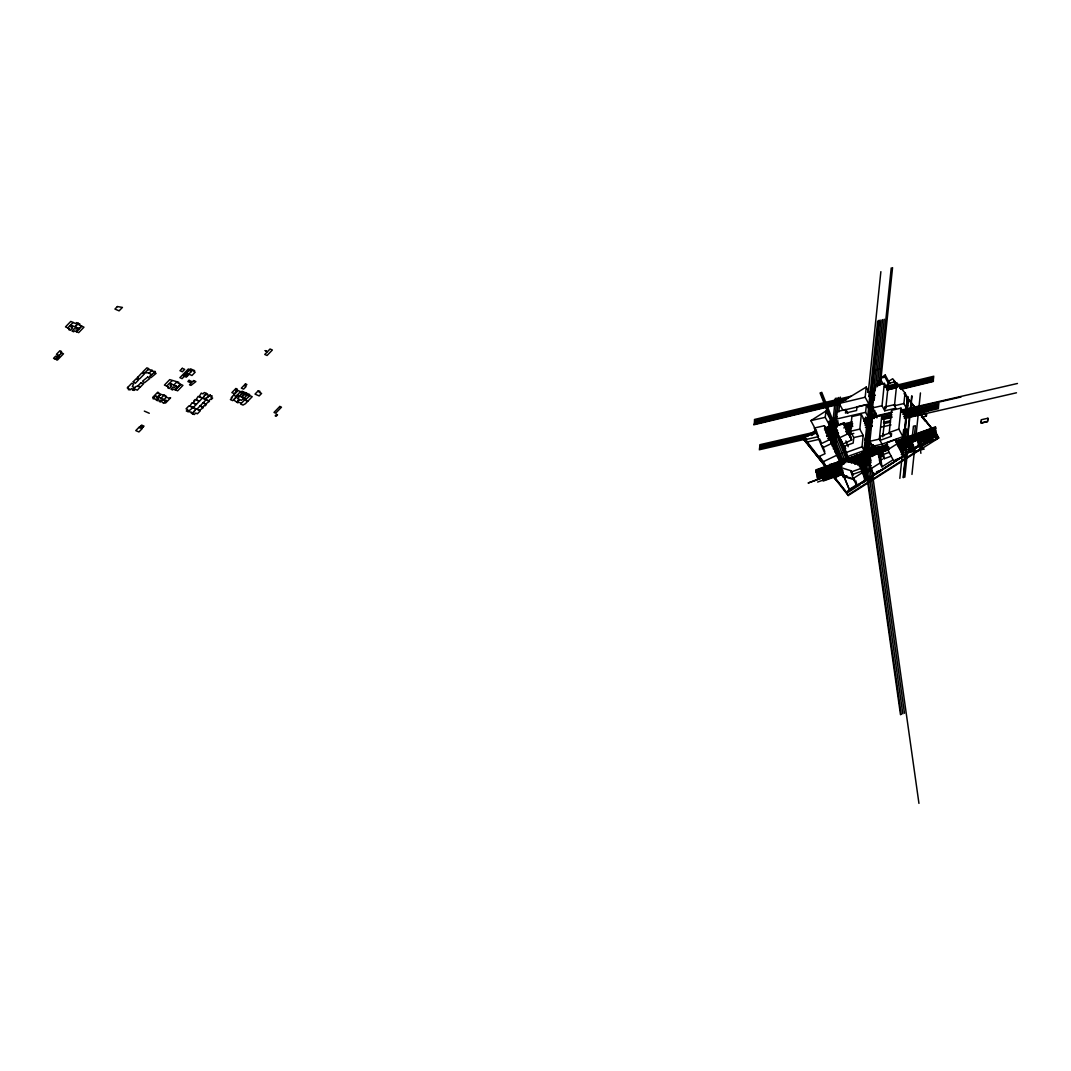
<?xml version="1.0" encoding="UTF-8"?>
<svg xmlns="http://www.w3.org/2000/svg" width="1071" height="1071" viewBox="0 0 1071 1071"><rect width="100%" height="100%" fill="white"/><g stroke="black" fill="none" stroke-linecap="round" stroke-linejoin="round"><path stroke-width="1.5" d="M869.424 463.663L870.04 462.123L869.438 464.024M830.828 429.176L826.852 430.488M825.848 429.672L825.781 427.516L832.421 425.897L831.698 426.553L832.314 427.49M869.598 420.608A1.486 1.017 -46 0 1 869.09 420.903L865.274 421.773M872.33 395.48L873.026 395.56L870.723 417.703L870.013 417.77L870.616 418.707M905.356 449.914L906.079 449.151L905.919 450.69L905.303 450.422M907.525 410.862L906.816 410.929L908.864 410.554L908.248 410.206M868.153 442.363L866.827 442.002L868.206 441.788L867.149 451.949L866.426 452.109L866.894 454.425M871.165 450.409L870.536 450.141L870.375 451.667L871.111 450.918M871.714 454.506L872.437 453.756L871.58 454.653M873.106 453.515L873.775 453.863L871.754 454.599A1.432 0.91 -28.2 0 1 870.188 453.997M904.058 440.542L903.737 440.998M904.727 440.301L905.276 440.529M910.082 448.214L909.466 447.946L909.051 452.39L929.601 439.324M912.88 437.463L911.916 438.307M869.799 426.512L869.143 426.071L870.013 424.036A1.432 0.91 -28.2 0 0 869.317 423.299L868.916 423.38A1.432 0.91 -28.2 0 1 870.054 424.116M873.949 417.944L874.672 417.288L874.07 416.351L874.726 416.793M869.143 426.071L869.853 426.004L868.474 439.271L867.095 439.485L866.881 442.095M869.438 461.842L870.094 462.203L859.223 466.113M869.424 461.065L869.625 459.928M866.8 455.362L866.8 455.269A1.794 1.138 -28.2 0 1 865.435 456.875L862.851 457.799M872.356 395.721L873.119 394.503A1.794 1.138 -28.2 0 0 871.633 393.686L869.558 394.182M866.225 387.073L871.031 396.042L869.987 406.204L865.181 397.247L866.225 387.073L839.249 403.446L842.957 410.367L868.876 404.169L868.447 408.372L866.412 404.584L856.961 406.833L856.586 410.514L845.474 413.071L845.849 409.497L836.397 411.746L835.621 419.216L838.74 425.04M867.403 449.566L867.202 451.493L864.243 451.775M909.159 451.427L910.029 448.722M824.483 428.306L830.413 426.941L825.259 417.329L825.915 411.05L810.854 420.635L815.285 428.909M827.91 433.809L829.423 433.581M827.923 469.486L828.271 466.18M830.694 442.979L835.367 398.265M829.597 469.098L830.119 464.131M832.02 445.911L837.027 397.877M831.257 468.723L831.779 463.756M833.332 448.843L838.687 397.502M835.527 427.329A1.794 1.138 -28.2 0 0 835.929 428.052A1.794 1.138 -28.2 0 1 835.581 427.356L835.755 425.133L836.411 425.575L835.956 423.206M835.782 433.902L836.223 429.712M832.93 468.335L833.439 463.368M834.657 451.775L836.906 430.247M837.241 426.981L837.897 420.716M838.807 412.027L840.36 397.113M865.127 452.645L848.393 458.656L845.273 452.819L844.35 446.232L853.185 443.046L853.761 437.584L850.374 431.278L851.9 416.565L861.338 414.41L868.086 427.289L872.249 426.338M865.154 452.39L862.008 446.808L863.199 435.428L859.812 429.11L861.338 414.41M863.855 420.997L864.083 418.734M868.728 418.159L865.609 412.335L866.412 404.584M860.522 466.621L862.075 451.761M865.007 423.674L865.703 417.061M868.286 392.281L880.871 271.659M862.704 451.935L861.338 465.082L863.373 451.788M862.557 465.805L877.671 321.059M863.815 465.175L878.93 320.43M864.15 465.109L879.264 320.363M868.969 423.393L865.904 424.089M869.197 426.164L869.906 425.508M865.823 464.72L880.924 319.975M876.881 417.891L877.055 416.258L872.57 407.904L874.9 385.68L884.351 383.391L887.739 389.71L885.837 407.864M867.51 464.118L873.467 406.766M874.123 400.474L874.525 396.913M875.141 391.022L882.584 319.6M871.272 443.608L869.532 465.336M873.882 418.627L874.739 410.434M877.336 385.56L884.258 319.212M873.923 418.199L874.672 417.288M877.524 386.658L877.47 385.547M870.79 456.781L871.339 453.997M871.58 456.286L872.785 444.733M875.717 416.632L876.011 413.058M878.996 385.252L891.233 267.937M872.209 456.433L873.414 444.934M872.878 456.273L873.909 446.42M880.322 384.944L892.558 267.63M874.03 446.741L873.708 449.86L887.257 444.706M875.087 449.097L875.342 446.661M875.342 454.532L875.476 453.261M908.141 398.733L905.022 392.91L896.815 383.244L894.472 405.722L895.825 408.252L884.726 410.795L882.022 405.735L884.351 383.391M884.526 386.658L896.213 383.833L895.128 381.798L888.395 383.418L885.007 377.112L885.222 375.011L880.054 378.304L883.04 383.873M865.381 450.262L883.147 446.192L879.345 439.11L881.821 415.387L872.383 417.556M882.812 436.861L884.204 423.581L883.856 419.176L881.821 415.387M884.726 410.795L885.141 406.806L894.66 404.624M888.395 383.418L888.609 381.33L885.222 375.011M890.296 432.778L880.442 436.325L880.014 440.368L891.286 436.325L889.251 432.537L891.567 410.313L901.006 408.145L906.16 417.77L904.526 418.145M891.286 436.325L891.567 433.621M816.504 429.94L803.277 438.347L848.205 495.538L938.691 437.972L936.83 434.558L903.978 438.708L898.823 429.083L901.006 408.145M907.043 409.376L903.911 403.553L905.022 392.91M905.798 418.092L902.465 450.088L904.46 449.633L906.628 428.909L904.634 429.364M898.556 443.702L903.389 441.975L903.723 438.789M904.165 436.928L903.978 438.708L896.373 441.426M899.841 478.349L908.342 396.859M906.374 418.172L904.192 439.11L904.861 440.355M903.402 447.397L904.968 446.339A1.432 0.91 -28.2 0 1 906.32 446.902A1.432 0.91 -28.2 0 0 904.901 446.366L900.176 448.066M903.174 477.586L911.675 396.096M903.509 477.519L912.01 396.016M904.808 477.211L907.552 451.427M909.453 448.535L909.614 446.487M909.051 452.39L909.507 448.026L910.082 448.803M914.273 449.07L911.113 443.18L911.314 441.332L917.539 439.097L920.699 444.987M913.75 441.694L915.41 425.749L913.416 426.204L911.247 446.928L913.242 446.473M913.536 451.507L913.791 449.084L909.359 449.499M911.957 474.426L914.728 447.812M915.424 441.172L920.458 392.937M920.846 412.509L922.359 412.281M923.885 411.813L925.398 411.585M920.016 414.972L926.576 413.526L926.308 416.097L921.515 417.128M926.308 416.097L926.576 413.526M926.924 411.237L928.463 410.755M985.561 422.094L986.726 421.76M987.757 419.738L987.917 418.239L987.569 421.626L980.875 423.165L981.223 419.765L987.917 418.239M834.992 433.019L835.059 432.336M874.271 414.423L874.056 416.94M870.536 450.73L870.736 448.803M903.389 441.975L903.656 439.512M905.825 452.19L906.026 450.262M909.734 445.857L909.748 445.723A2.155 1.366 -28.2 0 1 911.541 443.97C912.827 443.903 908.556 444.746 912.184 444.237L912.853 443.996L912.131 444.157M907.137 409.095L908.315 399.496M907.311 408.546L907.713 405.32M908.007 402.897L908.409 399.67L907.432 397.85L905.464 413.834L905.597 412.777L917.472 410.514L905.597 412.79M907.498 397.917L906.2 410.032L915.183 407.515M869.585 460.061L869.532 460.316A53.845 34.178 -28.2 0 0 869.665 466.434M903.348 447.317L902.773 447.129M904.125 446.647L904.794 446.406M830.895 432.309L830.494 432.269A2.838 1.432 -23.7 0 0 829.851 432.349L831.176 432.055L826.437 433.179M832.261 427.409L831.645 427.061L832.368 426.994M868.059 423.996L867.456 423.634L868.112 424.076M868.902 423.406L869.491 423.273M870.669 418.212L870.482 419.511A1.432 0.91 -28.2 0 1 869.09 420.903L869.759 420.756M919.534 412.924L904.647 416.338M906.909 416.311L908.288 415.508L907.619 416.244M832.287 438.24L833.425 436.848M931.917 437.704L932.948 435.04L933.925 436.861M931.85 437.892L934.327 431.439L936.509 434.157M904.044 393.606L936.924 434.665L931.85 437.878L933.336 440.65L933.952 439.056M832.301 438.2L833.425 436.995M858.433 463.971C858.647 462.391 857.536 463.716 865.368 461.815M877.015 446.821L877.631 451.252L876.573 452.645M917.633 435.201L916.789 436.553M866.104 466.675L861.753 469.165M836.049 423.179L837.522 422.161M905.758 452.323L901.206 454.332M831.899 434.518L832.301 433.916A1.432 0.91 -28.2 0 0 830.922 433.969L827.843 435.442L828.271 436.513M836.371 434.157L836.893 433.554L836.451 434.344M842.342 460.865L842.85 460.195M846.719 460.276L847.228 459.606L846.719 460.276L820.051 392.95M870.803 448.521L872.209 447.584M854.297 479.139L844.47 476.06L839.651 467.197L845.648 460.102L860.026 464.613L865.167 474.185M861.472 458.187L863.521 457.558M859.089 462.792L863.681 461.186M865.127 463.984L865.555 462.351M832.354 433.701L831.779 434.237L833.533 436.687M836.893 433.554L836.237 433.795M870.04 462.618L870.428 470.236L866.037 471.816L862.998 470.865M192.606 408.225L202.392 398.131L198.122 396.417L196.073 399.737L199.434 401.197M204.748 399.242L210.411 395.199M866.479 452.19L867.162 451.346M67.794 327.9L70.137 325.477L72.413 326.468L70.552 325.049L73.176 322.478M78.21 323.362L74.89 326.789L78.317 323.402M76.269 331.582L78.518 329.266L74.287 328.73L72.038 331.059L73.658 331.756L74.555 330.845L78.665 332.626L83.966 327.164L79.093 325.049L79.977 324.125L76.55 322.639L75.653 323.562L70.78 321.434L65.478 326.896L69.602 328.69L68.705 329.614L70.325 330.31L72.574 327.994L71.208 327.391L72.105 326.468L70.137 325.624M81.57 326.12L79.12 328.636L70.74 324.995M76.362 331.622L78.705 329.199L76.844 327.78L79.134 328.77L81.664 326.16M55.13 359.013L61.823 353.069M56.455 359.588L59.561 356.402L55.665 356.161L53.55 358.33L57.446 360.017L63.497 353.791L60.552 352.506L61.529 351.489L59.869 350.766L56.442 354.3L59.293 355.532M149.164 373.15L152.109 370.111L148.146 369.615M138.949 386.403L136.137 386.336L132.416 390.152L134.263 390.406L135.334 389.295L137.329 390.165L140.261 386.926M166.741 386.096L169.084 383.672L171.788 384.235M172.136 380.674L169.513 383.244L178.081 386.966L180.611 384.355L178.081 386.818M157.517 396.752L156.955 397.328L158.267 397.89L157.37 398.814L158.749 399.416L157.517 400.688L156.179 400.112L156.955 399.309L153.086 398.76L155.777 395.855L157.705 396.698L157.142 397.274L158.374 397.127M160.342 394.503L157.973 396.953L164.064 399.59L166.433 397.154M158.16 396.886L160.436 394.543M171.052 384.663L170.155 385.587L171.534 386.176L169.272 388.505L167.665 387.796L168.549 386.872L164.425 385.091L169.727 379.629L178.924 382.32L178.04 383.231L182.927 385.359L177.625 390.821L173.502 389.027L172.618 389.951L170.999 389.242L173.248 386.926L174.613 387.515L175.51 386.591M161.065 398.158L164.211 395.052M173.837 384.984L177.264 381.597M183.931 376.108L186.287 373.685L188.657 374.73L186.314 377.139L183.168 375.774L189.741 369.629L188.309 369.013L179.888 377.688L182.083 378.639L184.359 376.282M175.791 385.975L177.666 387.394L175.309 389.817M163.662 399.416L163.194 399.898L166.447 400.487L164.439 402.562L165.577 403.044L170.624 397.836L168.723 398.144L165.108 396.578L165.871 395.775L158.053 393.512L158.829 392.709L157.691 392.227L152.644 397.435L153.769 397.93M188.764 374.087L192.967 369.897L194.627 370.62L193.744 371.53L195.19 372.173L191.977 375.479L186.501 373.096L190.611 368.866L192.03 369.495L190.317 371.249L191.16 371.61M175.216 389.777L177.478 387.448M139.297 427.503L141.64 425.093L144.023 426.124L141.68 428.547M166.259 400.541L163.568 403.312L161.252 401.17L160.476 401.973L159.137 401.397L160.369 400.126L163.957 400.367M198.202 400.782L195.069 399.563L193.771 400.902L194.601 401.264L193.034 402.883L196.381 404.329M187.84 411.733L192.378 408.118L194.079 407.944L200.331 410.769L197.412 413.781L195.725 413.045L194.279 414.531L191.254 413.219L192.07 412.375L186.314 411.063L187.746 409.591L186.059 408.854L188.978 405.842L193.249 407.556L189.982 406.029L192.03 402.709L196.301 404.423M206.208 393.378L205.03 395.346M204.668 399.202L210.331 395.172M196.02 408.787L192.673 413.821M193.503 412.014L196.127 408.801M205.94 399.751L208.818 400.808L210.492 399.081L211.322 399.429L212.66 398.064L210.96 397.328L212.245 396.002L206.703 394.771L207.506 393.941L204.293 392.548L203.008 393.874L201.308 393.137L199.126 396.605L202.473 398.051L204.119 396.364M206.101 399.737L197.037 409.082L199.675 410.233L203.37 407.623L200.009 406.029M204.2 403.379L206.422 404.49L205.11 405.829L204.293 405.467L202.727 407.087L200.09 405.949M236.33 396.31L240.399 391.544L238.11 390.554L231.296 397.582L232.032 397.903L230.385 399.603L232.768 400.634L236.691 396.605L233.558 395.239M239.382 396.056L243.478 391.825L242.059 391.196L240.573 392.722L239.743 392.361M239.476 396.096L244.416 392.227L247.361 393.512L245.888 395.025L246.718 395.386M236.651 402.321L239.395 399.496L236.745 402.361M245.835 392.843L241.738 397.073L245.942 392.883M244.094 398.104L248.298 393.914L249.717 394.53L248.244 396.056L249.074 396.417M244.938 399.603L240.627 404.048L243.01 405.079L245.393 403.713L252.207 396.672L249.918 395.681L244.898 400.166L247.762 401.264M829.409 429.899L830.119 429.257M830.172 429.337L826.959 430.555M836.317 425.99L835.648 426.727M870.054 417.864L870.736 417.114M868.434 420.475L865.14 421.8M985.615 421.586L982.415 422.817M874.472 414.263L875.783 413.299M867.51 479.674L863.936 482.097M893.388 462.685L899.707 458.468M893.201 462.806L872.236 476.461M862.008 483.369L863.735 482.218M857.751 486.18L860.401 484.427M872.142 476.541L868.407 479.032A15.355 11.794 -38.7 0 0 867.952 479.353M857.456 486.354L848.205 492.299M900.617 457.866L903.777 455.831M873.708 472.793L873.976 474.707L870.817 468.817L869.076 456.527L878.501 453.14L879.907 463.047L881.955 466.862L893.094 459.78L887.752 449.793L886.761 442.818L896.186 439.431L896.829 444.01L904.754 458.669L905.731 458.227M888.609 381.33L892.678 378.746L895.128 381.798M828.941 422.014L837.294 416.713M869.009 396.524L874.659 392.937M884.633 386.591L889.814 383.177M867.095 439.485L868.541 438.695M887.752 449.793L896.829 444.01M842.823 473.583L849.624 490.21L849.223 489.474L856.479 484.855L853.092 478.55L862.182 472.766L860.026 464.613M870.817 468.817L879.907 463.047M911.113 443.18L917.539 439.097M861.834 469.138L861.512 466.876L865.85 464.225L867.831 478.496L846.385 492.151L803.277 438.347M907.124 453.622L872.691 475.524M936.924 434.665L846.438 492.232L848.205 495.538M904.245 455.456L905.37 458.455M913.456 449.592L920.069 445.375M921.127 445.255L932.078 438.293L934.555 431.841L907.646 398.251L905.678 414.236L906.347 415.481M921.796 446.513L932.747 439.538M847.911 495.003L922.385 447.611L920.899 444.853L918.262 445.041M938.41 437.437L933.336 440.65M847.014 459.084L846.17 458.897L847.054 459.178M914.139 437.41L913.563 437.222M842.368 470.383L832.743 475.136L835.996 480.116M841.846 471.16L832.957 475.537L828.499 469.982L843.975 463.837M834.229 477.907L835.701 477.171M828.298 469.58L832.783 467.384L828.285 469.567L829.771 472.338L830.895 471.789M841.993 473.958L834.657 477.532L836.143 480.303M842.02 474.011L834.898 477.827M844.47 476.06L844.256 477.09L846.866 475.819L843.587 477.412L842.529 475.417L843.787 474.788M900.202 448.053L912.238 443.729M843.533 446.379L834.697 427.048L843.854 422.67L851.592 439.967L842.435 444.345M805.499 439.605L818.512 436.62L817.106 433.059L802.875 436.325L821.337 460.209L819.302 456.42L825.085 453.662L820.694 443.916L832.287 438.4M839.048 438.039L848.219 433.661L843.854 422.67M822.729 447.705L831.886 443.34L824.375 425.723L814.388 428.012L820.694 443.916M819.302 456.42L823.452 461.614L836.638 455.309L831.886 443.34M826.571 467.438L847.844 457.277L848.821 459.098M841.752 470.638L832.729 475.122L834.51 477.345M836.371 425.482L842.489 423.688M836.063 433.353L836.759 433.179L836.049 432.992A1.432 0.91 -28.2 0 1 836.946 431.974M862.677 461.547L861.686 461.909M889.251 432.537L898.823 429.083M845.273 452.819L862.008 446.808M847.308 456.621L864.043 450.596L864.792 443.394L865.877 445.442M815.915 469.888L887.136 444.505M896.186 441.011L935.532 426.86M907.338 437.437L932.038 428.561M815.982 470.356L887.605 444.585M895.771 441.654L935.599 427.329M816.048 470.825L886.882 445.349M896.32 441.948L935.666 427.798M816.115 471.294L886.949 445.817M896.387 442.417L935.733 428.266M910.711 437.517L917.512 435.067M816.182 471.762L887.016 446.286M896.454 442.885L935.8 428.735M815.807 472.351L888.207 446.312M897.659 442.912L935.438 429.324M827.508 468.563L842.449 463.288A1.446 0.91 -28.2 0 0 843.493 461.829L842.462 461.213M866.774 454.546L848.741 460.932A2.155 1.366 -28.2 0 1 846.773 460.45M870.388 453.14L886.895 447.303M897.15 443.514L933.591 430.515M870.268 453.796L877.109 451.44M816.397 473.275L843.761 463.435M847.978 461.922L888.957 447.183M898.248 443.836L936.014 430.247M871.981 453.274L874.391 452.404M848.687 462.15L887.926 448.039M897.337 444.652L903.616 442.39L904.285 443.635M864.806 456.795L861.486 457.986L864.699 480.839L868.032 479.647M816.557 474.453L841.739 465.39M851.191 461.989L888.957 448.401M898.408 445.014L936.188 431.426M891.152 456.219L884.285 458.696L882.236 454.867L881.821 451.935L888.689 449.472M816.731 475.618L841.913 466.554M851.351 463.167L889.131 449.579M898.422 446.232L936.349 432.59M816.892 476.782L840.708 468.214M854.203 463.368L870.402 457.545M878.274 454.706L882.999 453.006M898.743 447.357L911.327 442.818M916.896 440.824L936.509 433.768M863.346 461.306L863.762 461.159A1.794 1.138 -28.2 0 1 865.502 461.762M817.053 477.961L840.668 469.473M854.832 464.372L870.576 458.709M878.434 455.885L883.16 454.184M917.793 441.734L936.683 434.933M882.236 454.867L889.104 452.404M863.413 461.775L862.021 461.788M906.24 447.116L900.256 449.164L913.282 444.585M842.582 470.008L808.11 483.021L842.73 470.571M857.751 464.56L870.857 459.834M878.93 456.942L883.615 455.255M917.673 443.006L936.844 436.111L918.878 443.073M857.831 465.028L870.951 460.423M879.144 457.344L883.883 455.764L884.285 458.696M900.724 449.713L913.362 445.161M842.944 471.481L822.863 478.697L823.184 481.04L843.265 473.824M859.933 465.363L870.75 461.481M842.181 472.244L823.586 478.924L823.786 480.33L842.382 473.65M842.971 472.445L824.389 479.621M860.067 466.3L870.937 462.391M817.628 482.057L843.038 472.913M859.959 466.836L870.656 463.047M901.059 452.056L937.259 439.03M860.964 466.956L870.268 463.623M879.559 460.276L882.665 459.164M860.267 467.706L869.411 464.185M853.092 478.55L851.164 471.976L860.589 468.576M852.516 474.493L861.941 471.106M865.622 477.398L866.278 477.157L863.32 456.179L862.664 456.42L865.957 479.808L862.182 472.766M867.015 477.385L865.02 478.094L861.927 456.192M895.316 459.834L900.001 458.147M876.48 471.802L881.219 470.102M857.148 455.55L860.642 454.318M911.983 438.28L912.064 438.253A1.432 0.91 -28.2 0 1 910.591 437.624M836.973 430.716L836.853 430.756A1.432 0.91 -28.2 0 0 835.648 432.323M832.221 428.373A1.432 0.91 -28.2 0 1 830.788 429.685L830.922 429.645M869.518 399.684L872.691 398.827M885.998 387.689L897.203 385.078L893.763 380.781M880.054 378.304L885.007 377.112M754.412 419.511L851.405 396.109M867.577 392.214L874.043 390.661M886.975 387.541L933.858 376.229M754.305 420.756L848.071 398.144M869.09 393.07L873.936 391.906M886.855 388.786L933.751 377.474M887.739 389.71L897.257 387.407M754.212 422.014L846.358 399.791M868.983 394.329L873.829 393.164M886.761 390.045L896.467 387.702M899.694 386.926L933.644 378.732M754.104 423.259L843.011 401.812M868.876 395.574L873.735 394.409M899.6 388.171L933.537 379.977M754.024 424.263L839.704 403.593M868.795 396.578L875.261 395.025M901.126 388.786L933.457 380.981M753.73 424.826L839.396 404.169M870.121 396.752L874.967 395.587M900.831 389.349L933.162 381.544M839.249 403.446L865.181 397.247M824.375 425.723L829.543 435.335L831.618 434.853M875.047 370.097L880.71 368.799M810.854 420.635L825.259 417.329M872.57 407.904L882.022 405.735M835.621 419.216L865.609 412.335M894.472 405.722L903.911 403.553M831.002 421.305L831.672 421.144L829.289 437.664L831.069 420.662L825.915 411.05M863.186 418.841L892.424 412.148M900.537 410.287L1017.45 383.485M837.415 425.348L852.342 421.92M863.695 419.323L891.259 413.004M900.724 410.836L960.995 397.02M759.767 444.733L816.798 431.667M824.496 429.899L836.357 427.182M843.761 425.388L852.65 423.447M863.895 420.863L872.196 418.962M881.982 416.726L891.835 414.464M901.528 412.241L939.013 403.647M759.647 445.991L816.664 432.925M825.42 430.917L836.223 428.44M844.376 426.566L852.516 424.705M864.98 421.84L872.075 420.22M881.848 417.985L891.621 415.735M903.027 413.125L938.879 404.905M825.634 431.225L827.214 430.93M825.875 431.787L829.128 431.037M759.513 447.25L808.391 436.044M811.283 435.428L812.621 435.121M825.915 432.068L836.451 429.658M843.814 427.931L852.556 425.963M864.525 423.219L872.517 421.398M882.678 419.056L891.942 416.887M902.893 414.383L938.745 406.163M827.04 432.269L836.665 430.06M846.291 427.851L852.717 426.378M865.555 423.447L871.981 421.974M883.214 419.39L891.782 417.355M759.379 448.508L805.004 438.052M826.183 433.193L837.589 430.582M845.742 428.708L850.628 427.597M865.288 424.236L871.807 422.737M904.393 415.267L938.611 407.422M847.241 428.989L851.565 427.998M826.919 433.889L829.583 433.286M804.134 439.378L805.446 439.083M847.71 429.27L845.702 429.859L851.164 428.695M849.758 428.922L851.11 428.614M759.245 449.766L806.503 438.936M827.254 434.17L837.455 431.841M865.154 425.482L871.674 423.996M903.67 416.659L938.477 408.68M827.722 434.772L837.442 432.537M883.521 422.322L889.867 420.863M826.571 435.522L837.428 433.032M805.312 440.891L806.664 440.583M826.678 435.991L838.352 433.313M845.983 431.559L849.236 430.823M867.122 426.713L872.008 425.602M920.685 414.383L909.466 416.954M865.462 427.409L872.142 425.843M904.433 418.48L1016.473 392.789M826.678 436.446L838.526 433.768M846.09 431.908L849.45 431.225M867.336 427.128L872.222 426.004M850.374 431.278L859.812 429.11M884.204 423.581L890.55 422.121M806.851 442.136L819.864 439.15M846.866 433.22L850.12 432.47M808.31 442.243L806.289 442.711L802.875 436.325M827.669 438.641L832.421 437.557M847.121 434.371L850.374 433.621M853.774 433.447L849.41 434.438L850.508 436.486M881.714 427.034L890.992 424.919M853.761 437.584L863.199 435.428M879.345 439.11L869.906 441.265L873.963 448.843L881.125 446.661M872.611 446.326L882.049 444.157L902.88 436.66L903.643 429.431L904.727 431.466M910.698 452.163L924.233 449.057M860.615 465.738L862.61 465.283M869.732 399.296L872.718 398.613M865.073 463.904L865.676 463.194M935.224 436.7L937.808 436.379L936.563 434.813M935.719 437.651L938.316 437.316M863.882 420.783L864.859 421.693M826.839 430.582L825.54 429.203M831.698 426.553L832.421 426.486M829.851 432.349L829.182 432.51M837.388 435.991L838.901 435.91M912.974 445.429L910.323 445.63L913.349 445.416M917.887 445.081L920.899 444.853M913.576 445.817L910.551 446.045L911.22 447.29M920.404 447.758L922.385 447.611M982.254 422.831L980.982 421.465M869.746 465.363L871.259 465.631M832.073 434.946L832.836 435.054M870.067 397.006L872.825 397.542M909.373 451.654L910.484 451.895M866.064 449.11L867.175 449.351M865.14 464.372L865.877 464.6M839.651 467.197L850.99 470.745L853.373 475.163M844.778 476.769L854.712 479.875M831.645 433.862L832.528 434.157M237.119 395.065L246.45 399.122M245.299 399.751L243.01 398.76L241.444 400.38L237.441 398.64L239.007 397.02L237.173 396.23L233.585 399.925L237.882 402.857L238.605 402.107L241.256 403.258M185.109 374.904L187.492 375.934M151.413 371.035L155.349 371.517L149.579 376.403L150.984 377.608L156.125 373.364L154.371 372.601M204.601 395.038L203.182 398.559L209.474 401.344L205.766 403.941L203.048 402.883M151.587 374.716L148.347 372.802L144.853 372.882L148.869 368.692L146.914 367.848L142.791 371.891L144.813 372.775M144.331 411.103L149.284 413.259M140.462 426.298L142.845 427.329M857.617 458.535L858.447 459.191M935.465 433.46L936.094 434.237M807.641 443.796L825.353 465.912M894.74 382.601L895.825 383.954M907.913 399.055L913.483 405.949M915.558 408.533L935.224 433.086M910.952 403.325L913.001 405.896M915.062 408.466L920.203 414.879M922.251 417.449L925.331 421.291M936.63 435.402L938.691 437.972M835.353 478.429L839.731 483.931M803.504 438.749L805.526 441.292M804.16 439.994L827.548 469.259M829.168 471.227L833.626 476.796M844.872 490.531L846.907 493.129M844.791 490.438L840.722 485.217M934.327 431.439L935.304 433.26M897.203 383.15L899.546 387.515M874.9 385.68L875.743 387.247M885.141 406.806L885.811 408.078M896.186 439.431L902.639 451.48L903.295 456.059M883.147 433.621L884.244 435.656M881.821 451.935L883.2 454.492M878.501 453.14L880.549 456.956L881.955 466.862M866.479 439.726L865.381 437.691L865.127 440.208L866.211 442.243M845.849 409.497L847.884 413.286M849.865 435.589L850.963 437.637M848.219 433.661L851.592 439.967M834.697 427.048L838.084 433.367M844.35 446.232L845.702 448.762M836.638 455.309L839.758 461.132L829.543 435.335M814.388 428.012L816.423 431.8M832.997 467.786L833.666 469.031M823.452 461.614L828.057 470.209M843.587 477.412L841.056 471.896L842.529 475.417M843.868 476.354L849.223 489.474M841.86 452.765L842.288 453.836M848.339 431.024L851.606 439.257M845.889 440.917L848.178 446.714M841.873 441.225L846.8 453.662M840.708 439.271L848.406 458.696M821.738 392.267L838.272 434.009M839.49 437.102L849.29 461.842M820.707 392.642L848.259 462.217M829.262 421.05L845.782 462.739M828.874 424.906L844.162 463.515M828.834 426.767L843.52 463.823M827.87 427.222L842.542 464.292M828.378 436.781L829.543 439.712M822.555 445.924L824.764 451.493M835.581 432.175L835.875 432.898M831.364 439.953L832.247 442.189M820.279 440.194L821.109 442.296M833.372 436.285L833.091 435.562M856.492 482.901L856.867 485.591M855.903 480.812L856.479 484.855M919.346 442.39L920.886 453.328M871.727 468.897L918.945 803.37M868.206 456.112L904.486 713.259M866.479 456.313L902.826 713.862M864.766 456.514L901.166 714.464M863.922 455.47L900.497 714.705M856.546 453.917L857.202 458.602M894.004 460.302L894.205 461.842M850.99 470.745L851.164 471.976M869.438 464.774L869.424 464.533M831.297 429.391A1.486 1.017 -46 0 1 830.788 429.685M869.545 460.195A2.155 1.366 -28.2 0 1 870.228 459.098M829.757 432.376A2.865 1.821 -28.2 0 1 832.127 433.153M987.663 420.622A1.432 0.91 -28.2 0 1 986.23 421.934M870.321 466.193A53.122 33.723 -28.2 0 1 870.201 460.155M873.119 394.57L872.985 396.056L872.356 395.132L873.119 394.57M877.711 383.244L877.591 384.395L877.711 383.244M877.952 380.941L877.832 382.093L877.952 380.941M117.382 306.547L114.945 309.064L119.095 310.858L122.429 307.431L117.382 306.547M127.918 387.233L127.248 387.93L129.176 388.76L128.333 389.63L130.18 389.871L131.398 388.612L133.058 389.335L134.692 387.635L132.349 386.618L133.58 384.034L131.773 383.257L127.918 387.233M133.246 381.745L135.321 383.284L138.494 380.018L135.95 378.947L133.246 381.745M137.65 377.206L136.981 377.889L139.498 378.987L144.304 374.033L141.76 372.962L137.798 377.26M141.024 382.668L137.851 385.921L140.408 386.979L143.541 383.753L141.024 382.668M182.298 368.317L179.982 370.713L182.365 371.757L184.681 369.361L182.298 368.317M138.909 427.369L135.776 430.596L138.922 431.961L142.055 428.735L138.909 427.369M189.045 380.325L187.88 381.544L190.263 382.575L191.428 381.37L189.045 380.325M193.623 380.58L189.513 384.81L190.946 385.426L195.886 381.557L193.623 380.58M265.247 350.619L267.107 352.038L264.751 354.461L267.067 355.465L272.369 350.003L270.053 348.999L267.522 351.609L265.247 350.619M235.874 388.519L231.885 392.629L234.268 393.659L236.544 391.317L235.714 390.955L237.427 389.188L235.874 388.519M245.46 383.913L241.35 388.144L243.612 389.121L246.009 386.658L245.165 386.296L246.879 384.529L245.46 383.913M258.352 390.687L255.018 394.115L259.169 395.922L261.605 393.405L259.128 392.334L260.025 391.41L258.352 390.687M279.812 406.458L274.015 412.442L275.675 413.165L281.486 407.181L279.812 406.458M276.586 414.423L275.193 415.856L276.144 416.271L277.536 414.838L276.586 414.423M872.41 395.092L873.066 394.476L872.41 395.092M907.539 410.273L906.816 410.929L907.579 410.367M147.744 377.046L142.563 381.142L144.598 382.668L149.739 378.599L147.744 377.046M841.819 458.361L840.374 458.468L841.819 458.361"/></g></svg>
